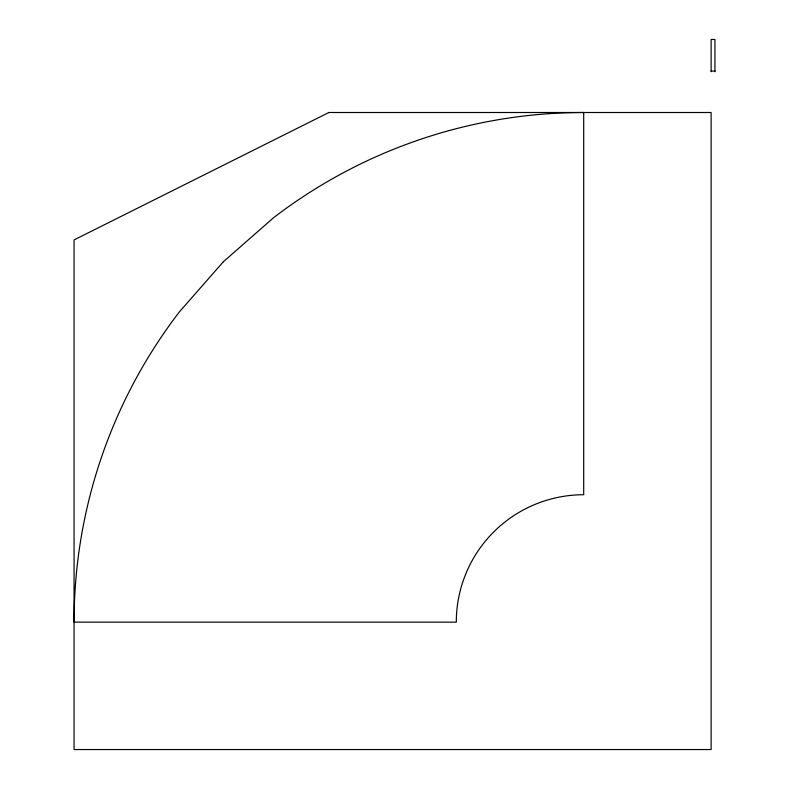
<?xml version="1.0" encoding="UTF-8"?>
<svg xmlns="http://www.w3.org/2000/svg" width="789" height="789" viewBox="0 0 789 789"><rect width="100%" height="100%" fill="white"/><g stroke="black" fill="none" stroke-linecap="round" stroke-linejoin="round"><path stroke-width="1.18" d="M711.116 71.099L714.933 71.099M714.933 71.73L714.933 39.45L711.116 39.45L711.116 71.73M223.336 261.77L179.379 311.892A509.635 509.635 0 0 0 74.067 622.136L456.298 622.136A127.414 127.414 0 0 1 583.702 494.733L583.702 112.502A509.635 509.635 0 0 0 273.458 217.813L223.336 261.77M328.885 112.502L74.067 239.915L74.067 749.55L711.116 749.55L711.116 112.502L328.885 112.502"/></g></svg>
